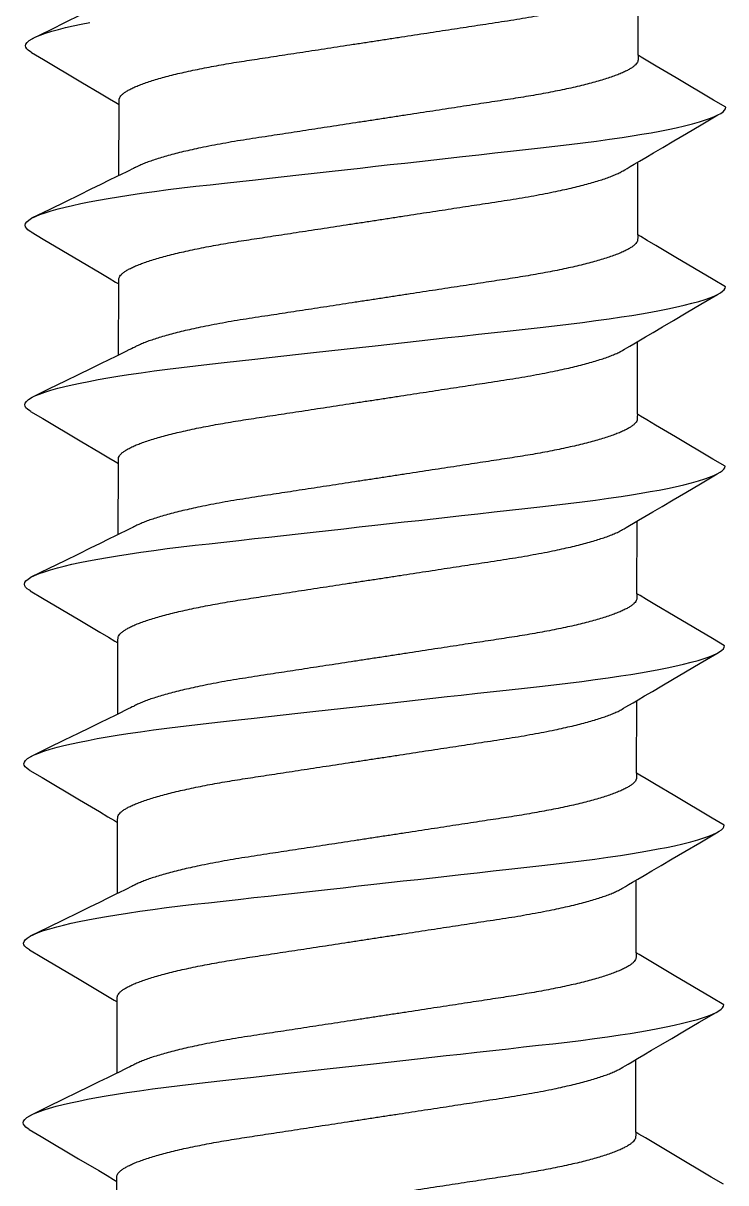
# Model space of a CAD drawing. Header units: millimetres. Extents: x -73550 to -72437, y 41766 to 43371.
# Drawn here: x -73482.02 to -73478.11, y 43297.68 to 43304.14 of the extents above; entities that cross this region are included whole.
import ezdxf

# ---------------------------------------------------------------- set-up
doc = ezdxf.new("R2010")
doc.units = ezdxf.units.MM
doc.layers.add('ART_VIDA', color=65, linetype='Continuous')

# ---------------------------------------------------------------- blocks, each defined once
blk = doc.blocks.new('*U39')
at = {"layer": 'ART_VIDA'}
for p, q in [((5.7779, 1.4283), (6.1742, 1.4283)), ((6.7779, 1.4283), (7.1742, 1.4283)), ((7.7779, 1.4283), (8.1742, 1.4283)), ((8.7779, 1.4283), (9.1742, 1.4283)), ((9.7779, 1.4283), (10.1742, 1.4283)), ((10.7779, 1.4283), (11.1742, 1.4283)), ((11.7779, 1.4283), (12.1742, 1.4283)), ((6.4545, -1.4611), (6.8594, -1.4611)), ((7.4545, -1.4611), (7.8594, -1.4611)), ((8.4545, -1.4611), (8.8594, -1.4611)), ((9.4545, -1.4611), (9.8594, -1.4611)), ((10.4545, -1.4611), (10.8594, -1.4611)), ((11.4545, -1.4611), (11.8594, -1.4611)), ((12.4545, -1.4611), (12.8594, -1.4611))]:
    blk.add_line(p, q, dxfattribs=at)
at = {"layer": 'ART_VIDA', "flags": 128}
for points in [[(6.463, 1.9168), (6.4662, 1.9224), (6.475, 1.9346), (6.4836, 1.9432), (6.4919, 1.9483), (6.5, 1.95), (6.5092, 1.9478), (6.5188, 1.9412), (6.5286, 1.9299), (6.5388, 1.914), (6.5492, 1.8933), (6.5597, 1.8684), (6.5703, 1.8388), (6.5811, 1.8047), (6.592, 1.766), (6.6017, 1.7278), (6.6116, 1.6861), (6.6214, 1.6412), (6.6311, 1.5931), (6.6408, 1.542), (6.6505, 1.4881), (6.66, 1.4316), (6.6694, 1.3726), (6.6799, 1.3025), (6.6901, 1.2299), (6.7001, 1.1551), (6.7097, 1.0783), (6.7191, 0.9999), (6.728, 0.9213), (6.7373, 0.8398), (6.7469, 0.7556), (6.7568, 0.6688), (6.7658, 0.5894), (6.775, 0.5083), (6.7844, 0.4259), (6.7939, 0.3422), (6.8036, 0.2575), (6.8133, 0.1721), (6.8231, 0.0862), (6.8329, 0), (6.8422, -0.0819), (6.8515, -0.1636), (6.8607, -0.2448), (6.8699, -0.3254), (6.879, -0.4052), (6.8879, -0.4839), (6.8983, -0.575), (6.9085, -0.6642), (6.9183, -0.7511), (6.9279, -0.8355), (6.9374, -0.9188), (6.9466, -0.9991), (6.9559, -1.0776), (6.9656, -1.1546), (6.9756, -1.2296), (6.9859, -1.3024), (6.9964, -1.3726), (7.0053, -1.4287), (7.0143, -1.4826), (7.0234, -1.5342), (7.0327, -1.5832), (7.0419, -1.6295), (7.0513, -1.6731), (7.0622, -1.7206), (7.0732, -1.7639), (7.0841, -1.8028), (7.0949, -1.8371), (7.1044, -1.864), (7.1138, -1.8871), (7.123, -1.9066), (7.132, -1.9224), (7.1408, -1.9346), (7.1493, -1.9432), (7.1577, -1.9483), (7.1657, -1.95), (7.1657, -1.95)], [(7.463, 1.9168), (7.4662, 1.9224), (7.475, 1.9346), (7.4836, 1.9432), (7.4919, 1.9483), (7.5, 1.95), (7.5092, 1.9478), (7.5188, 1.9412), (7.5286, 1.9299), (7.5388, 1.914), (7.5492, 1.8933), (7.5597, 1.8684), (7.5703, 1.8388), (7.5811, 1.8047), (7.592, 1.766), (7.6017, 1.7278), (7.6116, 1.6861), (7.6214, 1.6412), (7.6311, 1.5931), (7.6408, 1.542), (7.6505, 1.4881), (7.66, 1.4316), (7.6694, 1.3726), (7.6799, 1.3025), (7.6901, 1.2299), (7.7001, 1.1551), (7.7097, 1.0783), (7.7191, 0.9999), (7.728, 0.9213), (7.7373, 0.8398), (7.7469, 0.7556), (7.7568, 0.6688), (7.7658, 0.5894), (7.775, 0.5083), (7.7844, 0.4259), (7.7939, 0.3422), (7.8036, 0.2575), (7.8133, 0.1721), (7.8231, 0.0862), (7.8329, 0), (7.8422, -0.0819), (7.8515, -0.1636), (7.8607, -0.2448), (7.8699, -0.3254), (7.879, -0.4052), (7.8879, -0.4839), (7.8983, -0.575), (7.9085, -0.6642), (7.9183, -0.7511), (7.9279, -0.8355), (7.9374, -0.9188), (7.9466, -0.9991), (7.9559, -1.0776), (7.9656, -1.1546), (7.9756, -1.2296), (7.9859, -1.3024), (7.9964, -1.3726), (8.0053, -1.4287), (8.0143, -1.4826), (8.0234, -1.5342), (8.0327, -1.5832), (8.0419, -1.6295), (8.0513, -1.6731), (8.0622, -1.7206), (8.0732, -1.7639), (8.0841, -1.8028), (8.0949, -1.8371), (8.1044, -1.864), (8.1138, -1.8871), (8.123, -1.9066), (8.132, -1.9224), (8.1408, -1.9346), (8.1493, -1.9432), (8.1577, -1.9483), (8.1657, -1.95), (8.1657, -1.95)], [(8.463, 1.9168), (8.4662, 1.9224), (8.475, 1.9346), (8.4836, 1.9432), (8.4919, 1.9483), (8.5, 1.95), (8.5092, 1.9478), (8.5188, 1.9412), (8.5286, 1.9299), (8.5388, 1.914), (8.5492, 1.8933), (8.5597, 1.8684), (8.5703, 1.8388), (8.5811, 1.8047), (8.592, 1.766), (8.6017, 1.7278), (8.6116, 1.6861), (8.6214, 1.6412), (8.6311, 1.5931), (8.6408, 1.542), (8.6505, 1.4881), (8.66, 1.4316), (8.6694, 1.3726), (8.6799, 1.3025), (8.6901, 1.2299), (8.7001, 1.1551), (8.7097, 1.0783), (8.7191, 0.9999), (8.728, 0.9213), (8.7373, 0.8398), (8.7469, 0.7556), (8.7568, 0.6688), (8.7658, 0.5894), (8.775, 0.5083), (8.7844, 0.4259), (8.7939, 0.3422), (8.8036, 0.2575), (8.8133, 0.1721), (8.8231, 0.0862), (8.8329, 0), (8.8422, -0.0819), (8.8515, -0.1636), (8.8607, -0.2448), (8.8699, -0.3254), (8.879, -0.4052), (8.8879, -0.4839), (8.8983, -0.575), (8.9085, -0.6642), (8.9183, -0.7511), (8.9279, -0.8355), (8.9374, -0.9188), (8.9466, -0.9991), (8.9559, -1.0776), (8.9656, -1.1546), (8.9756, -1.2296), (8.9859, -1.3024), (8.9964, -1.3726), (9.0053, -1.4287), (9.0143, -1.4826), (9.0234, -1.5342), (9.0327, -1.5832), (9.0419, -1.6295), (9.0513, -1.6731), (9.0622, -1.7206), (9.0732, -1.7639), (9.0841, -1.8028), (9.0949, -1.8371), (9.1044, -1.864), (9.1138, -1.8871), (9.123, -1.9066), (9.132, -1.9224), (9.1408, -1.9346), (9.1493, -1.9432), (9.1577, -1.9483), (9.1657, -1.95), (9.1657, -1.95)], [(9.463, 1.9168), (9.4662, 1.9224), (9.475, 1.9346), (9.4836, 1.9432), (9.4919, 1.9483), (9.5, 1.95), (9.5092, 1.9478), (9.5188, 1.9412), (9.5286, 1.9299), (9.5388, 1.914), (9.5492, 1.8933), (9.5597, 1.8684), (9.5703, 1.8388), (9.5811, 1.8047), (9.592, 1.766), (9.6017, 1.7278), (9.6116, 1.6861), (9.6214, 1.6412), (9.6311, 1.5931), (9.6408, 1.542), (9.6505, 1.4881), (9.66, 1.4316), (9.6694, 1.3726), (9.6799, 1.3025), (9.6901, 1.2299), (9.7001, 1.1551), (9.7097, 1.0783), (9.7191, 0.9999), (9.728, 0.9213), (9.7373, 0.8398), (9.7469, 0.7556), (9.7568, 0.6688), (9.7658, 0.5894), (9.775, 0.5083), (9.7844, 0.4259), (9.7939, 0.3422), (9.8036, 0.2575), (9.8133, 0.1721), (9.8231, 0.0862), (9.8329, 0), (9.8422, -0.0819), (9.8515, -0.1636), (9.8607, -0.2448), (9.8699, -0.3254), (9.879, -0.4052), (9.8879, -0.4839), (9.8983, -0.575), (9.9085, -0.6642), (9.9183, -0.7511), (9.9279, -0.8355), (9.9374, -0.9188), (9.9466, -0.9991), (9.9559, -1.0776), (9.9656, -1.1546), (9.9756, -1.2296), (9.9859, -1.3024), (9.9964, -1.3726), (10.0053, -1.4287), (10.0143, -1.4826), (10.0234, -1.5342), (10.0327, -1.5832), (10.0419, -1.6295), (10.0513, -1.6731), (10.0622, -1.7206), (10.0732, -1.7639), (10.0841, -1.8028), (10.0949, -1.8371), (10.1044, -1.864), (10.1138, -1.8871), (10.123, -1.9066), (10.132, -1.9224), (10.1408, -1.9346), (10.1493, -1.9432), (10.1577, -1.9483), (10.1657, -1.95), (10.1657, -1.95)], [(10.463, 1.9168), (10.4662, 1.9224), (10.475, 1.9346), (10.4836, 1.9432), (10.4919, 1.9483), (10.5, 1.95), (10.5092, 1.9478), (10.5188, 1.9412), (10.5286, 1.9299), (10.5388, 1.914), (10.5492, 1.8933), (10.5597, 1.8684), (10.5703, 1.8388), (10.5811, 1.8047), (10.592, 1.766), (10.6017, 1.7278), (10.6116, 1.6861), (10.6214, 1.6412), (10.6311, 1.5931), (10.6408, 1.542), (10.6505, 1.4881), (10.66, 1.4316), (10.6694, 1.3726), (10.6799, 1.3025), (10.6901, 1.2299), (10.7001, 1.1551), (10.7097, 1.0783), (10.7191, 0.9999), (10.728, 0.9213), (10.7373, 0.8398), (10.7469, 0.7556), (10.7568, 0.6688), (10.7658, 0.5894), (10.775, 0.5083), (10.7844, 0.4259), (10.7939, 0.3422), (10.8036, 0.2575), (10.8133, 0.1721), (10.8231, 0.0862), (10.8329, 0), (10.8422, -0.0819), (10.8515, -0.1636), (10.8607, -0.2448), (10.8699, -0.3254), (10.879, -0.4052), (10.8879, -0.4839), (10.8983, -0.575), (10.9085, -0.6642), (10.9183, -0.7511), (10.9279, -0.8355), (10.9374, -0.9188), (10.9466, -0.9991), (10.9559, -1.0776), (10.9656, -1.1546), (10.9756, -1.2296), (10.9859, -1.3024), (10.9964, -1.3726), (11.0053, -1.4287), (11.0143, -1.4826), (11.0234, -1.5342), (11.0327, -1.5832), (11.0419, -1.6295), (11.0513, -1.6731), (11.0622, -1.7206), (11.0732, -1.7639), (11.0841, -1.8028), (11.0949, -1.8371), (11.1044, -1.864), (11.1138, -1.8871), (11.123, -1.9066), (11.132, -1.9224), (11.1408, -1.9346), (11.1493, -1.9432), (11.1577, -1.9483), (11.1657, -1.95), (11.1657, -1.95)], [(11.463, 1.9168), (11.4662, 1.9224), (11.475, 1.9346), (11.4836, 1.9432), (11.4919, 1.9483), (11.5, 1.95), (11.5092, 1.9478), (11.5188, 1.9412), (11.5286, 1.9299), (11.5388, 1.914), (11.5492, 1.8933), (11.5597, 1.8684), (11.5703, 1.8388), (11.5811, 1.8047), (11.592, 1.766), (11.6017, 1.7278), (11.6116, 1.6861), (11.6214, 1.6412), (11.6311, 1.5931), (11.6408, 1.542), (11.6505, 1.4881), (11.66, 1.4316), (11.6694, 1.3726), (11.6799, 1.3025), (11.6901, 1.2299), (11.7001, 1.1551), (11.7097, 1.0783), (11.7191, 0.9999), (11.728, 0.9213), (11.7373, 0.8398), (11.7469, 0.7556), (11.7568, 0.6688), (11.7658, 0.5894), (11.775, 0.5083), (11.7844, 0.4259), (11.7939, 0.3422), (11.8036, 0.2575), (11.8133, 0.1721), (11.8231, 0.0862), (11.8329, 0), (11.8422, -0.0819), (11.8515, -0.1636), (11.8607, -0.2448), (11.8699, -0.3254), (11.879, -0.4052), (11.8879, -0.4839), (11.8983, -0.575), (11.9085, -0.6642), (11.9183, -0.7511), (11.9279, -0.8355), (11.9374, -0.9188), (11.9466, -0.9991), (11.9559, -1.0776), (11.9656, -1.1546), (11.9756, -1.2296), (11.9859, -1.3024), (11.9964, -1.3726), (12.0053, -1.4287), (12.0143, -1.4826), (12.0234, -1.5342), (12.0327, -1.5832), (12.0419, -1.6295), (12.0513, -1.6731), (12.0622, -1.7206), (12.0732, -1.7639), (12.0841, -1.8028), (12.0949, -1.8371), (12.1044, -1.864), (12.1138, -1.8871), (12.123, -1.9066), (12.132, -1.9224), (12.1408, -1.9346), (12.1493, -1.9432), (12.1577, -1.9483), (12.1657, -1.95), (12.1657, -1.95)], [(12.463, 1.9168), (12.4662, 1.9224), (12.475, 1.9346), (12.4836, 1.9432), (12.4919, 1.9483), (12.5, 1.95), (12.5092, 1.9478), (12.5188, 1.9412), (12.5286, 1.9299), (12.5388, 1.914), (12.5492, 1.8933), (12.5597, 1.8684), (12.5703, 1.8388), (12.5811, 1.8047), (12.592, 1.766), (12.6017, 1.7278), (12.6116, 1.6861), (12.6214, 1.6412), (12.6311, 1.5931)], [(6.463, 1.9172), (6.4231, 1.8492), (6.3003, 1.6409), (6.2339, 1.5287), (6.206, 1.4818), (6.1847, 1.4458), (6.1742, 1.4283)], [(7.463, 1.9172), (7.4231, 1.8492), (7.3003, 1.6409), (7.2339, 1.5287), (7.206, 1.4818), (7.1847, 1.4458), (7.1742, 1.4283)], [(8.463, 1.9172), (8.4231, 1.8492), (8.3003, 1.6409), (8.2339, 1.5287), (8.206, 1.4818), (8.1847, 1.4458), (8.1742, 1.4283)], [(9.463, 1.9172), (9.4231, 1.8492), (9.3003, 1.6409), (9.2339, 1.5287), (9.206, 1.4818), (9.1847, 1.4458), (9.1742, 1.4283)], [(10.463, 1.9172), (10.4231, 1.8492), (10.3003, 1.6409), (10.2339, 1.5287), (10.206, 1.4818), (10.1847, 1.4458), (10.1742, 1.4283)], [(11.463, 1.9172), (11.4231, 1.8492), (11.3003, 1.6409), (11.2339, 1.5287), (11.206, 1.4818), (11.1847, 1.4458), (11.1742, 1.4283)], [(12.463, 1.9172), (12.4231, 1.8492), (12.3003, 1.6409), (12.2339, 1.5287), (12.206, 1.4818), (12.1847, 1.4458), (12.1742, 1.4283)], [(6.1657, -1.95), (6.2057, -1.882), (6.3285, -1.6737), (6.3948, -1.5616), (6.4227, -1.5146), (6.4441, -1.4786), (6.4545, -1.4611)], [(7.1657, -1.95), (7.2057, -1.882), (7.3285, -1.6737), (7.3948, -1.5616), (7.4227, -1.5146), (7.4441, -1.4786), (7.4545, -1.4611)], [(8.1657, -1.95), (8.2057, -1.882), (8.3285, -1.6737), (8.3948, -1.5616), (8.4227, -1.5146), (8.4441, -1.4786), (8.4545, -1.4611)], [(9.1657, -1.95), (9.2057, -1.882), (9.3285, -1.6737), (9.3948, -1.5616), (9.4227, -1.5146), (9.4441, -1.4786), (9.4545, -1.4611)], [(10.1657, -1.95), (10.2057, -1.882), (10.3285, -1.6737), (10.3948, -1.5616), (10.4227, -1.5146), (10.4441, -1.4786), (10.4545, -1.4611)], [(11.1657, -1.95), (11.2057, -1.882), (11.3285, -1.6737), (11.3948, -1.5616), (11.4227, -1.5146), (11.4441, -1.4786), (11.4545, -1.4611)], [(12.1657, -1.95), (12.2057, -1.882), (12.3285, -1.6737), (12.3948, -1.5616), (12.4227, -1.5146), (12.4441, -1.4786), (12.4545, -1.4611)]]:
    blk.add_lwpolyline(points, dxfattribs=at)
at = {"layer": 'ART_VIDA'}
for points, knots in [([(6.4545, -1.4611), (6.4269, -1.4608), (6.4208, -1.4602), (6.4112, -1.4551), (6.4013, -1.4469), (6.3912, -1.4352), (6.3808, -1.4202), (6.3703, -1.4018), (6.3597, -1.3801), (6.3489, -1.3551), (6.3379, -1.3266), (6.3268, -1.2946), (6.3156, -1.2592), (6.3044, -1.2206), (6.2933, -1.1791), (6.2822, -1.1348), (6.2713, -1.0879), (6.2606, -1.0387), (6.2501, -0.9874), (6.2399, -0.9342), (6.2299, -0.8794), (6.2203, -0.8231), (6.211, -0.766), (6.202, -0.7076), (6.1927, -0.6479), (6.1831, -0.5862), (6.1732, -0.5222), (6.1629, -0.4561), (6.1523, -0.388), (6.1415, -0.3186), (6.1306, -0.2481), (6.1195, -0.1768), (6.1083, -0.1049), (6.0971, -0.0329), (6.0859, 0.0391), (6.0748, 0.1108), (6.0637, 0.182), (6.0528, 0.2523), (6.0421, 0.3212), (6.0317, 0.3884), (6.0215, 0.4537), (6.0116, 0.5173), (6.0014, 0.583), (5.991, 0.6502), (5.9803, 0.7189), (5.9693, 0.7856), (5.9578, 0.8504), (5.9459, 0.9131), (5.9342, 0.9703), (5.9229, 1.0222), (5.912, 1.069), (5.901, 1.1132), (5.8899, 1.1546), (5.8788, 1.1929), (5.8677, 1.2279), (5.8568, 1.2596), (5.8459, 1.2881), (5.835, 1.3134), (5.8251, 1.3341), (5.8188, 1.3448), (5.5388, 1.914)], [0, 0, 0, 0, 0.01636, 0.032918, 0.049658, 0.066561, 0.083609, 0.100475, 0.117442, 0.13449, 0.151597, 0.169092, 0.186604, 0.204109, 0.221583, 0.239003, 0.256348, 0.273594, 0.290684, 0.307635, 0.324428, 0.341045, 0.357469, 0.373492, 0.38969, 0.406068, 0.422611, 0.439643, 0.456809, 0.474087, 0.491457, 0.508896, 0.526382, 0.543891, 0.561362, 0.57881, 0.596211, 0.613544, 0.630786, 0.647611, 0.664308, 0.680859, 0.697246, 0.716518, 0.735597, 0.754894, 0.774443, 0.794216, 0.814184, 0.831393, 0.848699, 0.866081, 0.883517, 0.900983, 0.918145, 0.935291, 0.952401, 0.969453, 0.98677, 1, 1, 1, 1]), ([(7.4545, -1.4611), (7.4269, -1.4608), (7.4208, -1.4602), (7.4112, -1.4551), (7.4013, -1.4469), (7.3912, -1.4352), (7.3808, -1.4202), (7.3703, -1.4018), (7.3597, -1.3801), (7.3489, -1.3551), (7.3379, -1.3266), (7.3268, -1.2946), (7.3156, -1.2592), (7.3044, -1.2206), (7.2933, -1.1791), (7.2822, -1.1348), (7.2713, -1.0879), (7.2606, -1.0387), (7.2501, -0.9874), (7.2399, -0.9342), (7.2299, -0.8794), (7.2203, -0.8231), (7.211, -0.766), (7.202, -0.7076), (7.1927, -0.6479), (7.1831, -0.5862), (7.1732, -0.5222), (7.1629, -0.4561), (7.1523, -0.388), (7.1415, -0.3186), (7.1306, -0.2481), (7.1195, -0.1768), (7.1083, -0.1049), (7.0971, -0.0329), (7.0859, 0.0391), (7.0748, 0.1108), (7.0637, 0.182), (7.0528, 0.2523), (7.0421, 0.3212), (7.0317, 0.3884), (7.0215, 0.4537), (7.0116, 0.5173), (7.0014, 0.583), (6.991, 0.6502), (6.9803, 0.7189), (6.9693, 0.7856), (6.9578, 0.8504), (6.9459, 0.9131), (6.9342, 0.9703), (6.9229, 1.0222), (6.912, 1.069), (6.901, 1.1132), (6.8899, 1.1546), (6.8788, 1.1929), (6.8677, 1.2279), (6.8568, 1.2596), (6.8459, 1.2881), (6.835, 1.3134), (6.8251, 1.3341), (6.8188, 1.3448), (6.5388, 1.914)], [0, 0, 0, 0, 0.01636, 0.032918, 0.049658, 0.066561, 0.083609, 0.100475, 0.117442, 0.13449, 0.151597, 0.169092, 0.186604, 0.204109, 0.221583, 0.239003, 0.256348, 0.273594, 0.290684, 0.307635, 0.324428, 0.341045, 0.357469, 0.373492, 0.38969, 0.406068, 0.422611, 0.439643, 0.456809, 0.474087, 0.491457, 0.508896, 0.526382, 0.543891, 0.561362, 0.57881, 0.596211, 0.613544, 0.630786, 0.647611, 0.664308, 0.680859, 0.697246, 0.716518, 0.735597, 0.754894, 0.774443, 0.794216, 0.814184, 0.831393, 0.848699, 0.866081, 0.883517, 0.900983, 0.918145, 0.935291, 0.952401, 0.969453, 0.98677, 1, 1, 1, 1]), ([(8.4545, -1.4611), (8.4269, -1.4608), (8.4208, -1.4602), (8.4112, -1.4551), (8.4013, -1.4469), (8.3912, -1.4352), (8.3808, -1.4202), (8.3703, -1.4018), (8.3597, -1.3801), (8.3489, -1.3551), (8.3379, -1.3266), (8.3268, -1.2946), (8.3156, -1.2592), (8.3044, -1.2206), (8.2933, -1.1791), (8.2822, -1.1348), (8.2713, -1.0879), (8.2606, -1.0387), (8.2501, -0.9874), (8.2399, -0.9342), (8.2299, -0.8794), (8.2203, -0.8231), (8.211, -0.766), (8.202, -0.7076), (8.1927, -0.6479), (8.1831, -0.5862), (8.1732, -0.5222), (8.1629, -0.4561), (8.1523, -0.388), (8.1415, -0.3186), (8.1306, -0.2481), (8.1195, -0.1768), (8.1083, -0.1049), (8.0971, -0.0329), (8.0859, 0.0391), (8.0748, 0.1108), (8.0637, 0.182), (8.0528, 0.2523), (8.0421, 0.3212), (8.0317, 0.3884), (8.0215, 0.4537), (8.0116, 0.5173), (8.0014, 0.583), (7.991, 0.6502), (7.9803, 0.7189), (7.9693, 0.7856), (7.9578, 0.8504), (7.9459, 0.9131), (7.9342, 0.9703), (7.9229, 1.0222), (7.912, 1.069), (7.901, 1.1132), (7.8899, 1.1546), (7.8788, 1.1929), (7.8677, 1.2279), (7.8568, 1.2596), (7.8459, 1.2881), (7.835, 1.3134), (7.8251, 1.3341), (7.8188, 1.3448), (7.5388, 1.914)], [0, 0, 0, 0, 0.01636, 0.032918, 0.049658, 0.066561, 0.083609, 0.100475, 0.117442, 0.13449, 0.151597, 0.169092, 0.186604, 0.204109, 0.221583, 0.239003, 0.256348, 0.273594, 0.290684, 0.307635, 0.324428, 0.341045, 0.357469, 0.373492, 0.38969, 0.406068, 0.422611, 0.439643, 0.456809, 0.474087, 0.491457, 0.508896, 0.526382, 0.543891, 0.561362, 0.57881, 0.596211, 0.613544, 0.630786, 0.647611, 0.664308, 0.680859, 0.697246, 0.716518, 0.735597, 0.754894, 0.774443, 0.794216, 0.814184, 0.831393, 0.848699, 0.866081, 0.883517, 0.900983, 0.918145, 0.935291, 0.952401, 0.969453, 0.98677, 1, 1, 1, 1]), ([(9.4545, -1.4611), (9.4269, -1.4608), (9.4208, -1.4602), (9.4112, -1.4551), (9.4013, -1.4469), (9.3912, -1.4352), (9.3808, -1.4202), (9.3703, -1.4018), (9.3597, -1.3801), (9.3489, -1.3551), (9.3379, -1.3266), (9.3268, -1.2946), (9.3156, -1.2592), (9.3044, -1.2206), (9.2933, -1.1791), (9.2822, -1.1348), (9.2713, -1.0879), (9.2606, -1.0387), (9.2501, -0.9874), (9.2399, -0.9342), (9.2299, -0.8794), (9.2203, -0.8231), (9.211, -0.766), (9.202, -0.7076), (9.1927, -0.6479), (9.1831, -0.5862), (9.1732, -0.5222), (9.1629, -0.4561), (9.1523, -0.388), (9.1415, -0.3186), (9.1306, -0.2481), (9.1195, -0.1768), (9.1083, -0.1049), (9.0971, -0.0329), (9.0859, 0.0391), (9.0748, 0.1108), (9.0637, 0.182), (9.0528, 0.2523), (9.0421, 0.3212), (9.0317, 0.3884), (9.0215, 0.4537), (9.0116, 0.5173), (9.0014, 0.583), (8.991, 0.6502), (8.9803, 0.7189), (8.9693, 0.7856), (8.9578, 0.8504), (8.9459, 0.9131), (8.9342, 0.9703), (8.9229, 1.0222), (8.912, 1.069), (8.901, 1.1132), (8.8899, 1.1546), (8.8788, 1.1929), (8.8677, 1.2279), (8.8568, 1.2596), (8.8459, 1.2881), (8.835, 1.3134), (8.8251, 1.3341), (8.8188, 1.3448), (8.5388, 1.914)], [0, 0, 0, 0, 0.01636, 0.032918, 0.049658, 0.066561, 0.083609, 0.100475, 0.117442, 0.13449, 0.151597, 0.169092, 0.186604, 0.204109, 0.221583, 0.239003, 0.256348, 0.273594, 0.290684, 0.307635, 0.324428, 0.341045, 0.357469, 0.373492, 0.38969, 0.406068, 0.422611, 0.439643, 0.456809, 0.474087, 0.491457, 0.508896, 0.526382, 0.543891, 0.561362, 0.57881, 0.596211, 0.613544, 0.630786, 0.647611, 0.664308, 0.680859, 0.697246, 0.716518, 0.735597, 0.754894, 0.774443, 0.794216, 0.814184, 0.831393, 0.848699, 0.866081, 0.883517, 0.900983, 0.918145, 0.935291, 0.952401, 0.969453, 0.98677, 1, 1, 1, 1]), ([(10.4545, -1.4611), (10.4269, -1.4608), (10.4208, -1.4602), (10.4112, -1.4551), (10.4013, -1.4469), (10.3912, -1.4352), (10.3808, -1.4202), (10.3703, -1.4018), (10.3597, -1.3801), (10.3489, -1.3551), (10.3379, -1.3266), (10.3268, -1.2946), (10.3156, -1.2592), (10.3044, -1.2206), (10.2933, -1.1791), (10.2822, -1.1348), (10.2713, -1.0879), (10.2606, -1.0387), (10.2501, -0.9874), (10.2399, -0.9342), (10.2299, -0.8794), (10.2203, -0.8231), (10.211, -0.766), (10.202, -0.7076), (10.1927, -0.6479), (10.1831, -0.5862), (10.1732, -0.5222), (10.1629, -0.4561), (10.1523, -0.388), (10.1415, -0.3186), (10.1306, -0.2481), (10.1195, -0.1768), (10.1083, -0.1049), (10.0971, -0.0329), (10.0859, 0.0391), (10.0748, 0.1108), (10.0637, 0.182), (10.0528, 0.2523), (10.0421, 0.3212), (10.0317, 0.3884), (10.0215, 0.4537), (10.0116, 0.5173), (10.0014, 0.583), (9.991, 0.6502), (9.9803, 0.7189), (9.9693, 0.7856), (9.9578, 0.8504), (9.9459, 0.9131), (9.9342, 0.9703), (9.9229, 1.0222), (9.912, 1.069), (9.901, 1.1132), (9.8899, 1.1546), (9.8788, 1.1929), (9.8677, 1.2279), (9.8568, 1.2596), (9.8459, 1.2881), (9.835, 1.3134), (9.8251, 1.3341), (9.8188, 1.3448), (9.5388, 1.914)], [0, 0, 0, 0, 0.01636, 0.032918, 0.049658, 0.066561, 0.083609, 0.100475, 0.117442, 0.13449, 0.151597, 0.169092, 0.186604, 0.204109, 0.221583, 0.239003, 0.256348, 0.273594, 0.290684, 0.307635, 0.324428, 0.341045, 0.357469, 0.373492, 0.38969, 0.406068, 0.422611, 0.439643, 0.456809, 0.474087, 0.491457, 0.508896, 0.526382, 0.543891, 0.561362, 0.57881, 0.596211, 0.613544, 0.630786, 0.647611, 0.664308, 0.680859, 0.697246, 0.716518, 0.735597, 0.754894, 0.774443, 0.794216, 0.814184, 0.831393, 0.848699, 0.866081, 0.883517, 0.900983, 0.918145, 0.935291, 0.952401, 0.969453, 0.98677, 1, 1, 1, 1]), ([(11.4545, -1.4611), (11.4269, -1.4608), (11.4208, -1.4602), (11.4112, -1.4551), (11.4013, -1.4469), (11.3912, -1.4352), (11.3808, -1.4202), (11.3703, -1.4018), (11.3597, -1.3801), (11.3489, -1.3551), (11.3379, -1.3266), (11.3268, -1.2946), (11.3156, -1.2592), (11.3044, -1.2206), (11.2933, -1.1791), (11.2822, -1.1348), (11.2713, -1.0879), (11.2606, -1.0387), (11.2501, -0.9874), (11.2399, -0.9342), (11.2299, -0.8794), (11.2203, -0.8231), (11.211, -0.766), (11.202, -0.7076), (11.1927, -0.6479), (11.1831, -0.5862), (11.1732, -0.5222), (11.1629, -0.4561), (11.1523, -0.388), (11.1415, -0.3186), (11.1306, -0.2481), (11.1195, -0.1768), (11.1083, -0.1049), (11.0971, -0.0329), (11.0859, 0.0391), (11.0748, 0.1108), (11.0637, 0.182), (11.0528, 0.2523), (11.0421, 0.3212), (11.0317, 0.3884), (11.0215, 0.4537), (11.0116, 0.5173), (11.0014, 0.583), (10.991, 0.6502), (10.9803, 0.7189), (10.9693, 0.7856), (10.9578, 0.8504), (10.9459, 0.9131), (10.9342, 0.9703), (10.9229, 1.0222), (10.912, 1.069), (10.901, 1.1132), (10.8899, 1.1546), (10.8788, 1.1929), (10.8677, 1.2279), (10.8568, 1.2596), (10.8459, 1.2881), (10.835, 1.3134), (10.8251, 1.3341), (10.8188, 1.3448), (10.5388, 1.914)], [0, 0, 0, 0, 0.01636, 0.032918, 0.049658, 0.066561, 0.083609, 0.100475, 0.117442, 0.13449, 0.151597, 0.169092, 0.186604, 0.204109, 0.221583, 0.239003, 0.256348, 0.273594, 0.290684, 0.307635, 0.324428, 0.341045, 0.357469, 0.373492, 0.38969, 0.406068, 0.422611, 0.439643, 0.456809, 0.474087, 0.491457, 0.508896, 0.526382, 0.543891, 0.561362, 0.57881, 0.596211, 0.613544, 0.630786, 0.647611, 0.664308, 0.680859, 0.697246, 0.716518, 0.735597, 0.754894, 0.774443, 0.794216, 0.814184, 0.831393, 0.848699, 0.866081, 0.883517, 0.900983, 0.918145, 0.935291, 0.952401, 0.969453, 0.98677, 1, 1, 1, 1]), ([(12.4545, -1.4611), (12.4269, -1.4608), (12.4208, -1.4602), (12.4112, -1.4551), (12.4013, -1.4469), (12.3912, -1.4352), (12.3808, -1.4202), (12.3703, -1.4018), (12.3597, -1.3801), (12.3489, -1.3551), (12.3379, -1.3266), (12.3268, -1.2946), (12.3156, -1.2592), (12.3044, -1.2206), (12.2933, -1.1791), (12.2822, -1.1348), (12.2713, -1.0879), (12.2606, -1.0387), (12.2501, -0.9874), (12.2399, -0.9342), (12.2299, -0.8794), (12.2203, -0.8231), (12.211, -0.766), (12.202, -0.7076), (12.1927, -0.6479), (12.1831, -0.5862), (12.1732, -0.5222), (12.1629, -0.4561), (12.1523, -0.388), (12.1415, -0.3186), (12.1306, -0.2481), (12.1195, -0.1768), (12.1083, -0.1049), (12.0971, -0.0329), (12.0859, 0.0391), (12.0748, 0.1108), (12.0637, 0.182), (12.0528, 0.2523), (12.0421, 0.3212), (12.0317, 0.3884), (12.0215, 0.4537), (12.0116, 0.5173), (12.0014, 0.583), (11.991, 0.6502), (11.9803, 0.7189), (11.9693, 0.7856), (11.9578, 0.8504), (11.9459, 0.9131), (11.9342, 0.9703), (11.9229, 1.0222), (11.912, 1.069), (11.901, 1.1132), (11.8899, 1.1546), (11.8788, 1.1929), (11.8677, 1.2279), (11.8568, 1.2596), (11.8459, 1.2881), (11.835, 1.3134), (11.8251, 1.3341), (11.8188, 1.3448), (11.5388, 1.914)], [0, 0, 0, 0, 0.01636, 0.032918, 0.049658, 0.066561, 0.083609, 0.100475, 0.117442, 0.13449, 0.151597, 0.169092, 0.186604, 0.204109, 0.221583, 0.239003, 0.256348, 0.273594, 0.290684, 0.307635, 0.324428, 0.341045, 0.357469, 0.373492, 0.38969, 0.406068, 0.422611, 0.439643, 0.456809, 0.474087, 0.491457, 0.508896, 0.526382, 0.543891, 0.561362, 0.57881, 0.596211, 0.613544, 0.630786, 0.647611, 0.664308, 0.680859, 0.697246, 0.716518, 0.735597, 0.754894, 0.774443, 0.794216, 0.814184, 0.831393, 0.848699, 0.866081, 0.883517, 0.900983, 0.918145, 0.935291, 0.952401, 0.969453, 0.98677, 1, 1, 1, 1]), ([(13.4545, -1.4611), (13.4269, -1.4608), (13.4208, -1.4602), (13.4112, -1.4551), (13.4013, -1.4469), (13.3912, -1.4352), (13.3808, -1.4202), (13.3703, -1.4018), (13.3597, -1.3801), (13.3489, -1.3551), (13.3379, -1.3266), (13.3268, -1.2946), (13.3156, -1.2592), (13.3044, -1.2206), (13.2933, -1.1791), (13.2822, -1.1348), (13.2713, -1.0879), (13.2606, -1.0387), (13.2501, -0.9874), (13.2399, -0.9342), (13.2299, -0.8794), (13.2203, -0.8231), (13.211, -0.766), (13.202, -0.7076), (13.1927, -0.6479), (13.1831, -0.5862), (13.1732, -0.5222), (13.1629, -0.4561), (13.1523, -0.388), (13.1415, -0.3186), (13.1306, -0.2481), (13.1195, -0.1768), (13.1083, -0.1049), (13.0971, -0.0329), (13.0859, 0.0391), (13.0748, 0.1108), (13.0637, 0.182), (13.0528, 0.2523), (13.0421, 0.3212), (13.0317, 0.3884), (13.0215, 0.4537), (13.0116, 0.5173), (13.0014, 0.583), (12.991, 0.6502), (12.9803, 0.7189), (12.9693, 0.7856), (12.9578, 0.8504), (12.9459, 0.9131), (12.9342, 0.9703), (12.9229, 1.0222), (12.912, 1.069), (12.901, 1.1132), (12.8899, 1.1546), (12.8788, 1.1929), (12.8677, 1.2279), (12.8568, 1.2596), (12.8459, 1.2881), (12.835, 1.3134), (12.8251, 1.3341), (12.8188, 1.3448), (12.5388, 1.914)], [0, 0, 0, 0, 0.01636, 0.032918, 0.049658, 0.066561, 0.083609, 0.100475, 0.117442, 0.13449, 0.151597, 0.169092, 0.186604, 0.204109, 0.221583, 0.239003, 0.256348, 0.273594, 0.290684, 0.307635, 0.324428, 0.341045, 0.357469, 0.373492, 0.38969, 0.406068, 0.422611, 0.439643, 0.456809, 0.474087, 0.491457, 0.508896, 0.526382, 0.543891, 0.561362, 0.57881, 0.596211, 0.613544, 0.630786, 0.647611, 0.664308, 0.680859, 0.697246, 0.716518, 0.735597, 0.754894, 0.774443, 0.794216, 0.814184, 0.831393, 0.848699, 0.866081, 0.883517, 0.900983, 0.918145, 0.935291, 0.952401, 0.969453, 0.98677, 1, 1, 1, 1]), ([(6.1742, 1.4283), (6.2018, 1.428), (6.208, 1.4273), (6.2176, 1.4223), (6.2274, 1.4141), (6.2376, 1.4024), (6.2479, 1.3874), (6.2584, 1.369), (6.2691, 1.3473), (6.2799, 1.3223), (6.2908, 1.2938), (6.3019, 1.2618), (6.3131, 1.2264), (6.3243, 1.1878), (6.3355, 1.1463), (6.3465, 1.102), (6.3574, 1.0551), (6.3681, 1.0059), (6.3786, 0.9546), (6.3889, 0.9014), (6.3988, 0.8466), (6.4085, 0.7903), (6.4178, 0.7331), (6.4268, 0.6748), (6.4361, 0.6151), (6.4457, 0.5534), (6.4556, 0.4894), (6.4659, 0.4233), (6.4765, 0.3552), (6.4873, 0.2857), (6.4982, 0.2153), (6.5093, 0.144), (6.5204, 0.0721), (6.5316, 0.0001), (6.5428, -0.072), (6.554, -0.1436), (6.565, -0.2148), (6.5759, -0.2851), (6.5866, -0.354), (6.5971, -0.4212), (6.6072, -0.4865), (6.6171, -0.5501), (6.6273, -0.6158), (6.6378, -0.683), (6.6484, -0.7517), (6.6595, -0.8184), (6.671, -0.8832), (6.6829, -0.9459), (6.6946, -1.0031), (6.7059, -1.055), (6.7167, -1.1018), (6.7278, -1.146), (6.7389, -1.1874), (6.75, -1.2257), (6.761, -1.2607), (6.772, -1.2924), (6.7829, -1.3209), (6.7937, -1.3462), (6.8037, -1.3669), (6.81, -1.3776), (7.123, -1.9066)], [0, 0, 0, 0, 0.01636, 0.032918, 0.049658, 0.066561, 0.083609, 0.100475, 0.117442, 0.13449, 0.151597, 0.169092, 0.186604, 0.204108, 0.221583, 0.239003, 0.256348, 0.273594, 0.290684, 0.307635, 0.324428, 0.341045, 0.357469, 0.373492, 0.38969, 0.406068, 0.422611, 0.439643, 0.456808, 0.474087, 0.491457, 0.508896, 0.526382, 0.543891, 0.561362, 0.578809, 0.596211, 0.613544, 0.630785, 0.64761, 0.664307, 0.680858, 0.697246, 0.716518, 0.735597, 0.754893, 0.774442, 0.794216, 0.814183, 0.831392, 0.848699, 0.866081, 0.883517, 0.900983, 0.918144, 0.935291, 0.952401, 0.969452, 0.986769, 1, 1, 1, 1]), ([(7.1742, 1.4283), (7.2018, 1.428), (7.208, 1.4273), (7.2176, 1.4223), (7.2274, 1.4141), (7.2376, 1.4024), (7.2479, 1.3874), (7.2584, 1.369), (7.2691, 1.3473), (7.2799, 1.3223), (7.2908, 1.2938), (7.3019, 1.2618), (7.3131, 1.2264), (7.3243, 1.1878), (7.3355, 1.1463), (7.3465, 1.102), (7.3574, 1.0551), (7.3681, 1.0059), (7.3786, 0.9546), (7.3889, 0.9014), (7.3988, 0.8466), (7.4085, 0.7903), (7.4178, 0.7331), (7.4268, 0.6748), (7.4361, 0.6151), (7.4457, 0.5534), (7.4556, 0.4894), (7.4659, 0.4233), (7.4765, 0.3552), (7.4873, 0.2857), (7.4982, 0.2153), (7.5093, 0.144), (7.5204, 0.0721), (7.5316, 0.0001), (7.5428, -0.072), (7.554, -0.1436), (7.565, -0.2148), (7.5759, -0.2851), (7.5866, -0.354), (7.5971, -0.4212), (7.6072, -0.4865), (7.6171, -0.5501), (7.6273, -0.6158), (7.6378, -0.683), (7.6484, -0.7517), (7.6595, -0.8184), (7.671, -0.8832), (7.6829, -0.9459), (7.6946, -1.0031), (7.7059, -1.055), (7.7167, -1.1018), (7.7278, -1.146), (7.7389, -1.1874), (7.75, -1.2257), (7.761, -1.2607), (7.772, -1.2924), (7.7829, -1.3209), (7.7937, -1.3462), (7.8037, -1.3669), (7.81, -1.3776), (8.123, -1.9066)], [0, 0, 0, 0, 0.01636, 0.032918, 0.049658, 0.066561, 0.083609, 0.100475, 0.117442, 0.13449, 0.151597, 0.169092, 0.186604, 0.204108, 0.221583, 0.239003, 0.256348, 0.273594, 0.290684, 0.307635, 0.324428, 0.341045, 0.357469, 0.373492, 0.38969, 0.406068, 0.422611, 0.439643, 0.456808, 0.474087, 0.491457, 0.508896, 0.526382, 0.543891, 0.561362, 0.578809, 0.596211, 0.613544, 0.630785, 0.64761, 0.664307, 0.680858, 0.697246, 0.716518, 0.735597, 0.754893, 0.774442, 0.794216, 0.814183, 0.831392, 0.848699, 0.866081, 0.883517, 0.900983, 0.918144, 0.935291, 0.952401, 0.969452, 0.986769, 1, 1, 1, 1]), ([(8.1742, 1.4283), (8.2018, 1.428), (8.208, 1.4273), (8.2176, 1.4223), (8.2274, 1.4141), (8.2376, 1.4024), (8.2479, 1.3874), (8.2584, 1.369), (8.2691, 1.3473), (8.2799, 1.3223), (8.2908, 1.2938), (8.3019, 1.2618), (8.3131, 1.2264), (8.3243, 1.1878), (8.3355, 1.1463), (8.3465, 1.102), (8.3574, 1.0551), (8.3681, 1.0059), (8.3786, 0.9546), (8.3889, 0.9014), (8.3988, 0.8466), (8.4085, 0.7903), (8.4178, 0.7331), (8.4268, 0.6748), (8.4361, 0.6151), (8.4457, 0.5534), (8.4556, 0.4894), (8.4659, 0.4233), (8.4765, 0.3552), (8.4873, 0.2857), (8.4982, 0.2153), (8.5093, 0.144), (8.5204, 0.0721), (8.5316, 0.0001), (8.5428, -0.072), (8.554, -0.1436), (8.565, -0.2148), (8.5759, -0.2851), (8.5866, -0.354), (8.5971, -0.4212), (8.6072, -0.4865), (8.6171, -0.5501), (8.6273, -0.6158), (8.6378, -0.683), (8.6484, -0.7517), (8.6595, -0.8184), (8.671, -0.8832), (8.6829, -0.9459), (8.6946, -1.0031), (8.7059, -1.055), (8.7167, -1.1018), (8.7278, -1.146), (8.7389, -1.1874), (8.75, -1.2257), (8.761, -1.2607), (8.772, -1.2924), (8.7829, -1.3209), (8.7937, -1.3462), (8.8037, -1.3669), (8.81, -1.3776), (9.123, -1.9066)], [0, 0, 0, 0, 0.01636, 0.032918, 0.049658, 0.066561, 0.083609, 0.100475, 0.117442, 0.13449, 0.151597, 0.169092, 0.186604, 0.204108, 0.221583, 0.239003, 0.256348, 0.273594, 0.290684, 0.307635, 0.324428, 0.341045, 0.357469, 0.373492, 0.38969, 0.406068, 0.422611, 0.439643, 0.456808, 0.474087, 0.491457, 0.508896, 0.526382, 0.543891, 0.561362, 0.578809, 0.596211, 0.613544, 0.630785, 0.64761, 0.664307, 0.680858, 0.697246, 0.716518, 0.735597, 0.754893, 0.774442, 0.794216, 0.814183, 0.831392, 0.848699, 0.866081, 0.883517, 0.900983, 0.918144, 0.935291, 0.952401, 0.969452, 0.986769, 1, 1, 1, 1]), ([(9.1742, 1.4283), (9.2018, 1.428), (9.208, 1.4273), (9.2176, 1.4223), (9.2274, 1.4141), (9.2376, 1.4024), (9.2479, 1.3874), (9.2584, 1.369), (9.2691, 1.3473), (9.2799, 1.3223), (9.2908, 1.2938), (9.3019, 1.2618), (9.3131, 1.2264), (9.3243, 1.1878), (9.3355, 1.1463), (9.3465, 1.102), (9.3574, 1.0551), (9.3681, 1.0059), (9.3786, 0.9546), (9.3889, 0.9014), (9.3988, 0.8466), (9.4085, 0.7903), (9.4178, 0.7331), (9.4268, 0.6748), (9.4361, 0.6151), (9.4457, 0.5534), (9.4556, 0.4894), (9.4659, 0.4233), (9.4765, 0.3552), (9.4873, 0.2857), (9.4982, 0.2153), (9.5093, 0.144), (9.5204, 0.0721), (9.5316, 0.0001), (9.5428, -0.072), (9.554, -0.1436), (9.565, -0.2148), (9.5759, -0.2851), (9.5866, -0.354), (9.5971, -0.4212), (9.6072, -0.4865), (9.6171, -0.5501), (9.6273, -0.6158), (9.6378, -0.683), (9.6484, -0.7517), (9.6595, -0.8184), (9.671, -0.8832), (9.6829, -0.9459), (9.6946, -1.0031), (9.7059, -1.055), (9.7167, -1.1018), (9.7278, -1.146), (9.7389, -1.1874), (9.75, -1.2257), (9.761, -1.2607), (9.772, -1.2924), (9.7829, -1.3209), (9.7937, -1.3462), (9.8037, -1.3669), (9.81, -1.3776), (10.123, -1.9066)], [0, 0, 0, 0, 0.01636, 0.032918, 0.049658, 0.066561, 0.083609, 0.100475, 0.117442, 0.13449, 0.151597, 0.169092, 0.186604, 0.204108, 0.221583, 0.239003, 0.256348, 0.273594, 0.290684, 0.307635, 0.324428, 0.341045, 0.357469, 0.373492, 0.38969, 0.406068, 0.422611, 0.439643, 0.456808, 0.474087, 0.491457, 0.508896, 0.526382, 0.543891, 0.561362, 0.578809, 0.596211, 0.613544, 0.630785, 0.64761, 0.664307, 0.680858, 0.697246, 0.716518, 0.735597, 0.754893, 0.774442, 0.794216, 0.814183, 0.831392, 0.848699, 0.866081, 0.883517, 0.900983, 0.918144, 0.935291, 0.952401, 0.969452, 0.986769, 1, 1, 1, 1]), ([(10.1742, 1.4283), (10.2018, 1.428), (10.208, 1.4273), (10.2176, 1.4223), (10.2274, 1.4141), (10.2376, 1.4024), (10.2479, 1.3874), (10.2584, 1.369), (10.2691, 1.3473), (10.2799, 1.3223), (10.2908, 1.2938), (10.3019, 1.2618), (10.3131, 1.2264), (10.3243, 1.1878), (10.3355, 1.1463), (10.3465, 1.102), (10.3574, 1.0551), (10.3681, 1.0059), (10.3786, 0.9546), (10.3889, 0.9014), (10.3988, 0.8466), (10.4085, 0.7903), (10.4178, 0.7331), (10.4268, 0.6748), (10.4361, 0.6151), (10.4457, 0.5534), (10.4556, 0.4894), (10.4659, 0.4233), (10.4765, 0.3552), (10.4873, 0.2857), (10.4982, 0.2153), (10.5093, 0.144), (10.5204, 0.0721), (10.5316, 0.0001), (10.5428, -0.072), (10.554, -0.1436), (10.565, -0.2148), (10.5759, -0.2851), (10.5866, -0.354), (10.5971, -0.4212), (10.6072, -0.4865), (10.6171, -0.5501), (10.6273, -0.6158), (10.6378, -0.683), (10.6484, -0.7517), (10.6595, -0.8184), (10.671, -0.8832), (10.6829, -0.9459), (10.6946, -1.0031), (10.7059, -1.055), (10.7167, -1.1018), (10.7278, -1.146), (10.7389, -1.1874), (10.75, -1.2257), (10.761, -1.2607), (10.772, -1.2924), (10.7829, -1.3209), (10.7937, -1.3462), (10.8037, -1.3669), (10.81, -1.3776), (11.123, -1.9066)], [0, 0, 0, 0, 0.01636, 0.032918, 0.049658, 0.066561, 0.083609, 0.100475, 0.117442, 0.13449, 0.151597, 0.169092, 0.186604, 0.204108, 0.221583, 0.239003, 0.256348, 0.273594, 0.290684, 0.307635, 0.324428, 0.341045, 0.357469, 0.373492, 0.38969, 0.406068, 0.422611, 0.439643, 0.456808, 0.474087, 0.491457, 0.508896, 0.526382, 0.543891, 0.561362, 0.578809, 0.596211, 0.613544, 0.630785, 0.64761, 0.664307, 0.680858, 0.697246, 0.716518, 0.735597, 0.754893, 0.774442, 0.794216, 0.814183, 0.831392, 0.848699, 0.866081, 0.883517, 0.900983, 0.918144, 0.935291, 0.952401, 0.969452, 0.986769, 1, 1, 1, 1]), ([(11.1742, 1.4283), (11.2018, 1.428), (11.208, 1.4273), (11.2176, 1.4223), (11.2274, 1.4141), (11.2376, 1.4024), (11.2479, 1.3874), (11.2584, 1.369), (11.2691, 1.3473), (11.2799, 1.3223), (11.2908, 1.2938), (11.3019, 1.2618), (11.3131, 1.2264), (11.3243, 1.1878), (11.3355, 1.1463), (11.3465, 1.102), (11.3574, 1.0551), (11.3681, 1.0059), (11.3786, 0.9546), (11.3889, 0.9014), (11.3988, 0.8466), (11.4085, 0.7903), (11.4178, 0.7331), (11.4268, 0.6748), (11.4361, 0.6151), (11.4457, 0.5534), (11.4556, 0.4894), (11.4659, 0.4233), (11.4765, 0.3552), (11.4873, 0.2857), (11.4982, 0.2153), (11.5093, 0.144), (11.5204, 0.0721), (11.5316, 0.0001), (11.5428, -0.072), (11.554, -0.1436), (11.565, -0.2148), (11.5759, -0.2851), (11.5866, -0.354), (11.5971, -0.4212), (11.6072, -0.4865), (11.6171, -0.5501), (11.6273, -0.6158), (11.6378, -0.683), (11.6484, -0.7517), (11.6595, -0.8184), (11.671, -0.8832), (11.6829, -0.9459), (11.6946, -1.0031), (11.7059, -1.055), (11.7167, -1.1018), (11.7278, -1.146), (11.7389, -1.1874), (11.75, -1.2257), (11.761, -1.2607), (11.772, -1.2924), (11.7829, -1.3209), (11.7937, -1.3462), (11.8037, -1.3669), (11.81, -1.3776), (12.123, -1.9066)], [0, 0, 0, 0, 0.01636, 0.032918, 0.049658, 0.066561, 0.083609, 0.100475, 0.117442, 0.13449, 0.151597, 0.169092, 0.186604, 0.204108, 0.221583, 0.239003, 0.256348, 0.273594, 0.290684, 0.307635, 0.324428, 0.341045, 0.357469, 0.373492, 0.38969, 0.406068, 0.422611, 0.439643, 0.456808, 0.474087, 0.491457, 0.508896, 0.526382, 0.543891, 0.561362, 0.578809, 0.596211, 0.613544, 0.630785, 0.64761, 0.664307, 0.680858, 0.697246, 0.716518, 0.735597, 0.754893, 0.774442, 0.794216, 0.814183, 0.831392, 0.848699, 0.866081, 0.883517, 0.900983, 0.918144, 0.935291, 0.952401, 0.969452, 0.986769, 1, 1, 1, 1]), ([(12.1742, 1.4283), (12.2018, 1.428), (12.208, 1.4273), (12.2176, 1.4223), (12.2274, 1.4141), (12.2376, 1.4024), (12.2479, 1.3874), (12.2584, 1.369), (12.2691, 1.3473), (12.2799, 1.3223), (12.2908, 1.2938), (12.3019, 1.2618), (12.3131, 1.2264), (12.3243, 1.1878), (12.3355, 1.1463), (12.3465, 1.102), (12.3574, 1.0551), (12.3681, 1.0059), (12.3786, 0.9546), (12.3889, 0.9014), (12.3988, 0.8466), (12.4085, 0.7903), (12.4178, 0.7331), (12.4268, 0.6748), (12.4361, 0.6151), (12.4457, 0.5534), (12.4556, 0.4894), (12.4659, 0.4233), (12.4765, 0.3552), (12.4873, 0.2857), (12.4982, 0.2153), (12.5093, 0.144), (12.5204, 0.0721), (12.5316, 0.0001), (12.5428, -0.072), (12.554, -0.1436), (12.565, -0.2148), (12.5759, -0.2851), (12.5866, -0.354), (12.5971, -0.4212), (12.6072, -0.4865), (12.6171, -0.5501), (12.6273, -0.6158), (12.6378, -0.683), (12.6484, -0.7517), (12.6595, -0.8184), (12.671, -0.8832), (12.6829, -0.9459), (12.6946, -1.0031), (12.7059, -1.055), (12.7167, -1.1018), (12.7278, -1.146), (12.7389, -1.1874), (12.75, -1.2257), (12.761, -1.2607), (12.772, -1.2924), (12.7829, -1.3209), (12.7937, -1.3462), (12.8037, -1.3669), (12.81, -1.3776), (13.123, -1.9066)], [0, 0, 0, 0, 0.01636, 0.032918, 0.049658, 0.066561, 0.083609, 0.100475, 0.117442, 0.13449, 0.151597, 0.169092, 0.186604, 0.204108, 0.221583, 0.239003, 0.256348, 0.273594, 0.290684, 0.307635, 0.324428, 0.341045, 0.357469, 0.373492, 0.38969, 0.406068, 0.422611, 0.439643, 0.456808, 0.474087, 0.491457, 0.508896, 0.526382, 0.543891, 0.561362, 0.578809, 0.596211, 0.613544, 0.630785, 0.64761, 0.664307, 0.680858, 0.697246, 0.716518, 0.735597, 0.754893, 0.774442, 0.794216, 0.814183, 0.831392, 0.848699, 0.866081, 0.883517, 0.900983, 0.918144, 0.935291, 0.952401, 0.969452, 0.986769, 1, 1, 1, 1])]:
    blk.add_open_spline(points, degree=3, knots=knots, dxfattribs=at)

msp = doc.modelspace()

# ---------------------------------------------------------------- block references
at = {"layer": 'ART_VIDA', "extrusion": (0, 0, -1), "xscale": -0.9999962019793134, "yscale": 0.9999962019793123, "zscale": -0.9999962019793134, "rotation": 270.125352429229}
msp.add_blockref('*U39', (73480.083, 43291.5107), dxfattribs=at)

doc.saveas('drawing.dxf')
